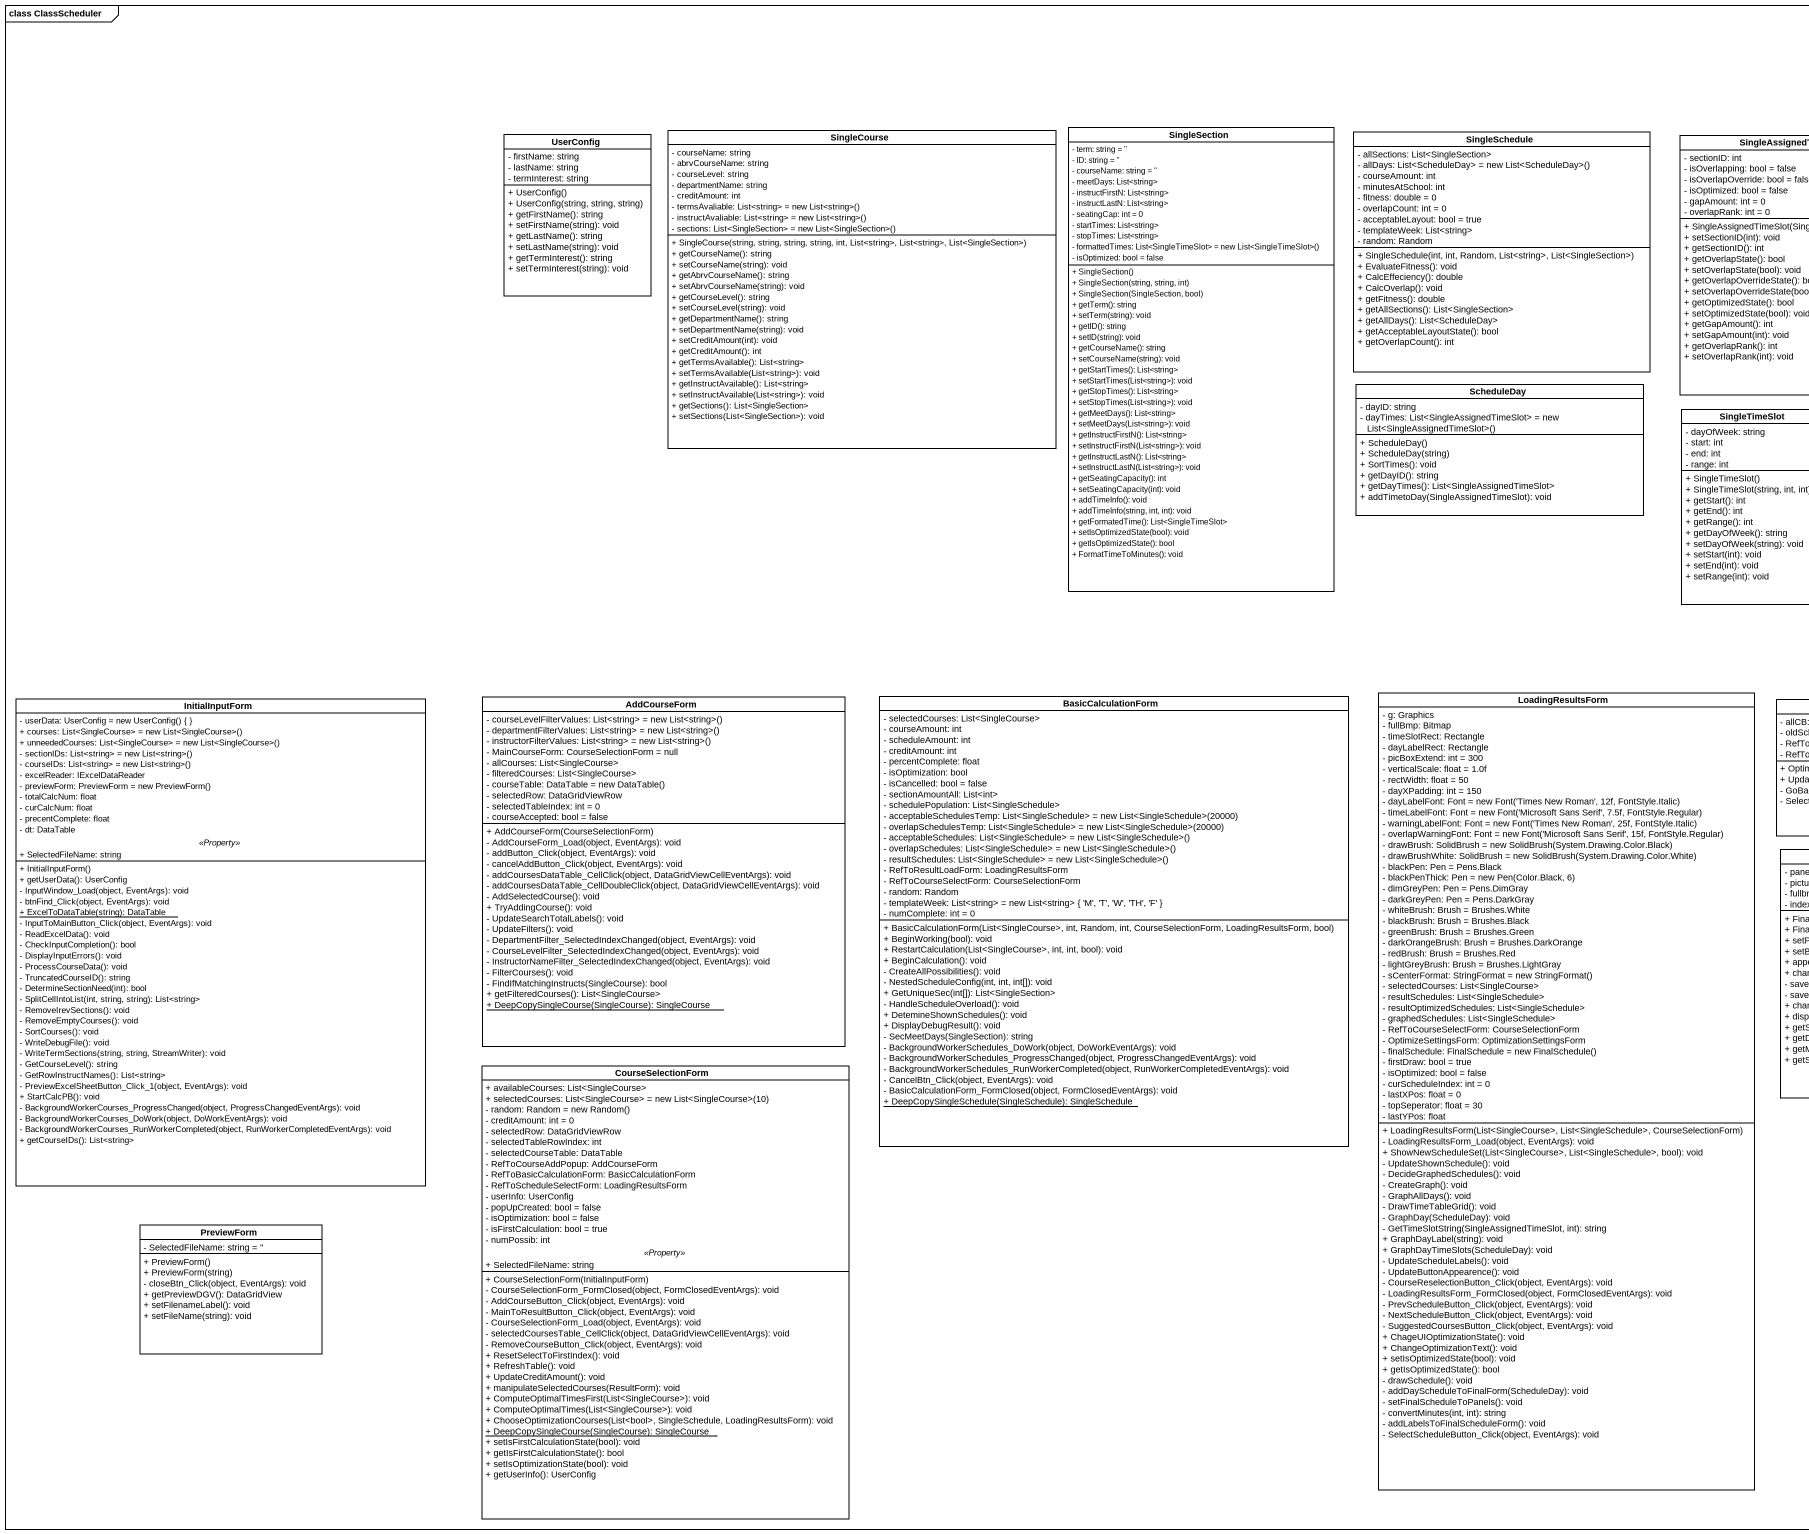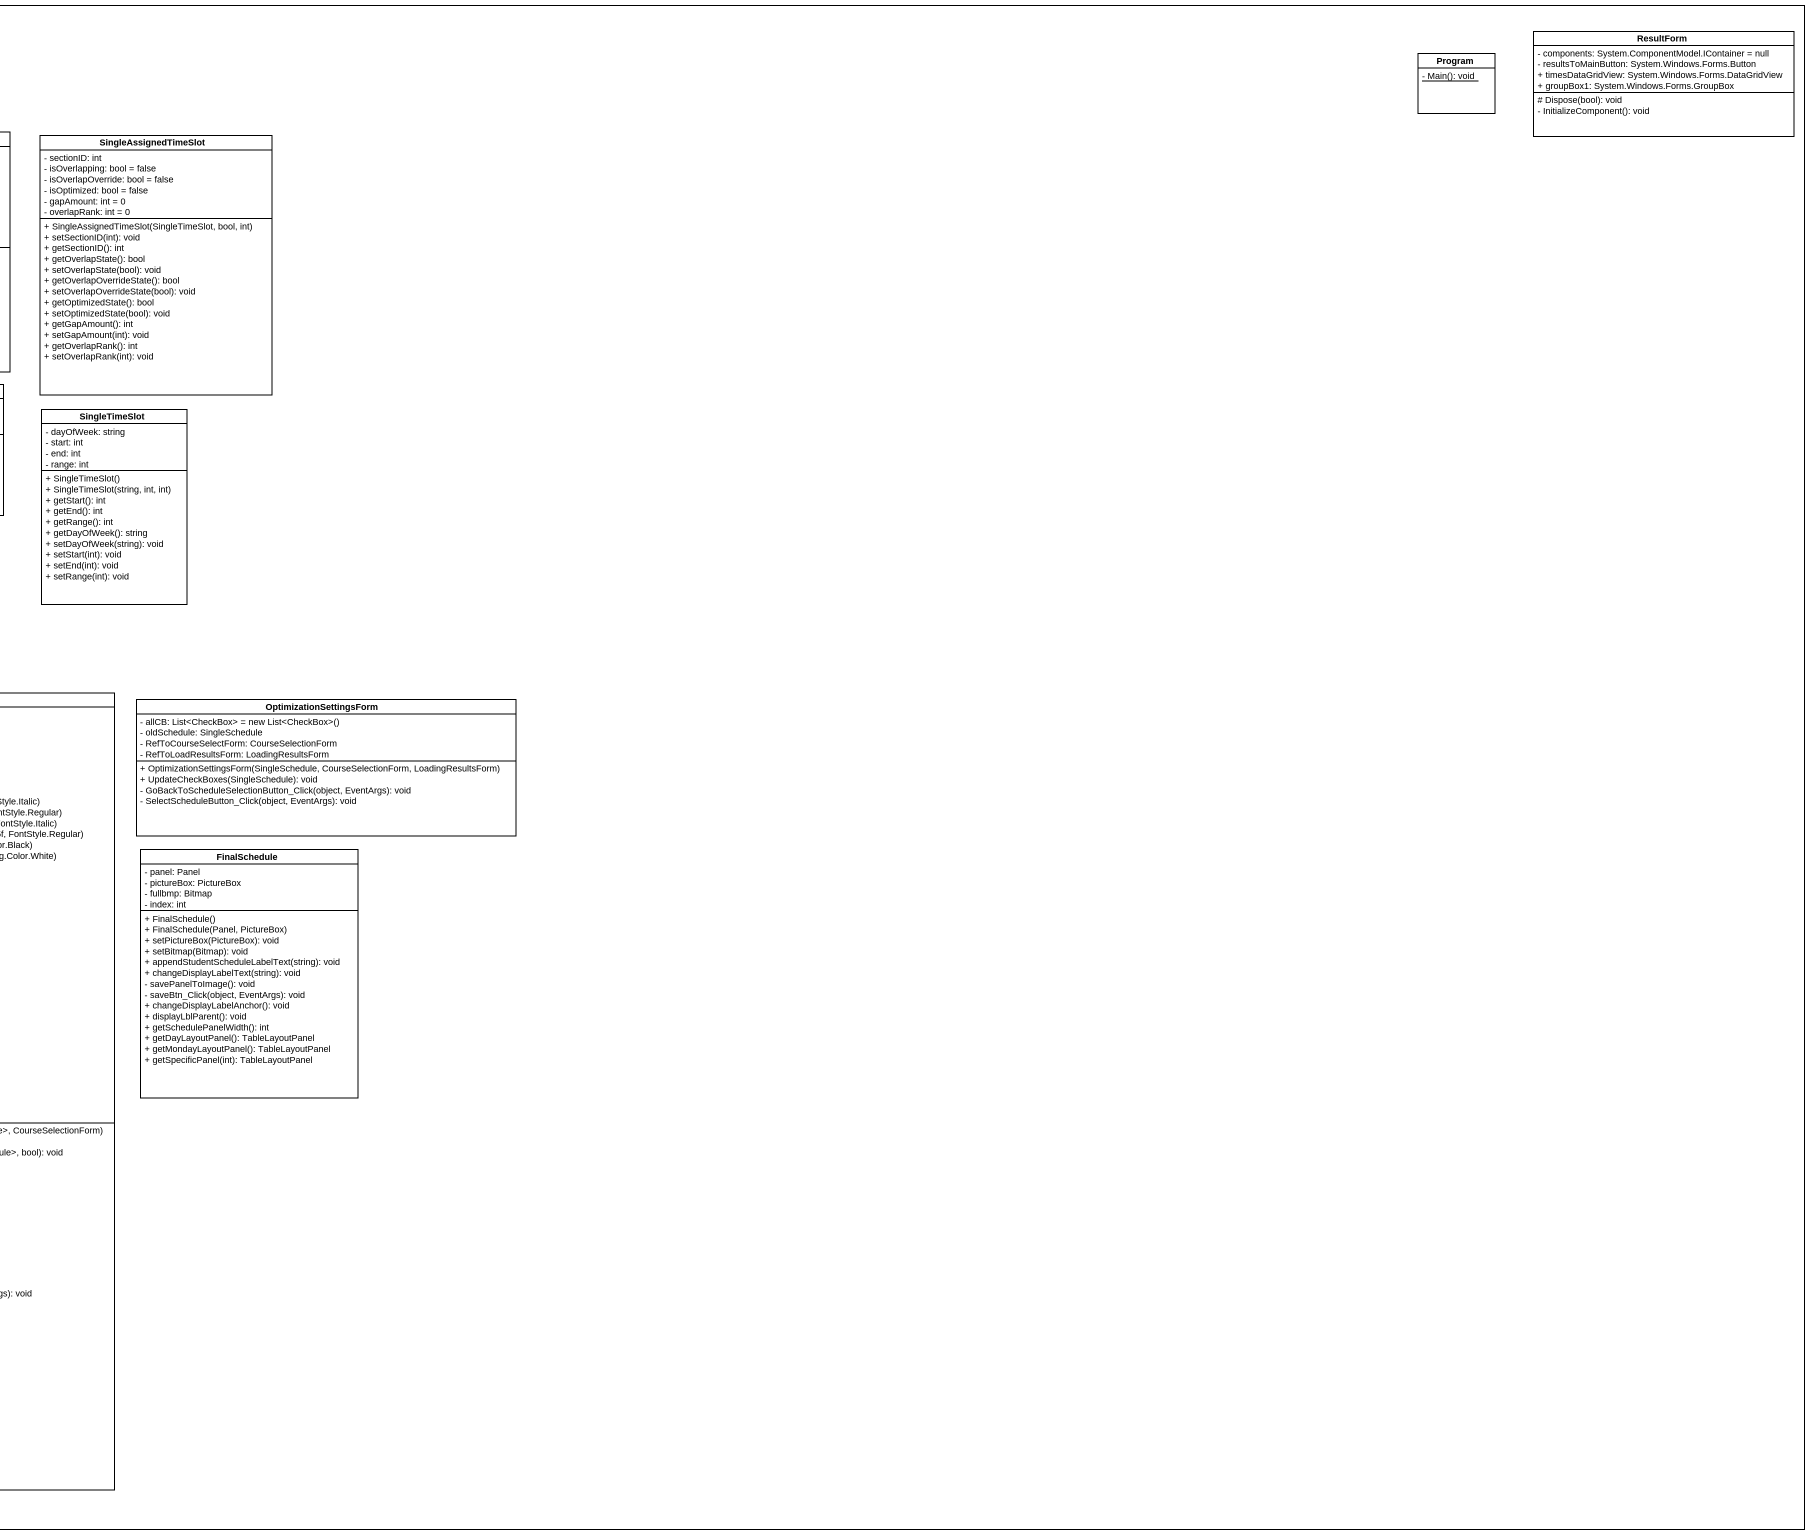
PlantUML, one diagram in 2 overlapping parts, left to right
@startuml
mainframe class ClassScheduler
hide circle
hide empty members
skinparam classAttributeIconSize 0
class ResultForm {
  - components: System.ComponentModel.IContainer = null
  - resultsToMainButton: System.Windows.Forms.Button
  + timesDataGridView: System.Windows.Forms.DataGridView
  + groupBox1: System.Windows.Forms.GroupBox
  # Dispose(bool): void
  - InitializeComponent(): void
}
class Program {
  {static} - Main(): void
}
class SingleSection {
  - term: string = ''
  - ID: string = ''
  - courseName: string = ''
  - meetDays: List<string>
  - instructFirstN: List<string>
  - instructLastN: List<string>
  - seatingCap: int = 0
  - startTimes: List<string>
  - stopTimes: List<string>
  {field} - formattedTimes: List<SingleTimeSlot> = new List<SingleTimeSlot>()
  - isOptimized: bool = false
  + SingleSection()
  + SingleSection(string, string, int)
  + SingleSection(SingleSection, bool)
  + getTerm(): string
  + setTerm(string): void
  + getID(): string
  + setID(string): void
  + getCourseName(): string
  + setCourseName(string): void
  + getStartTimes(): List<string>
  + setStartTimes(List<string>): void
  + getStopTimes(): List<string>
  + setStopTimes(List<string>): void
  + getMeetDays(): List<string>
  + setMeetDays(List<string>): void
  + getInstructFirstN(): List<string>
  + setInstructFirstN(List<string>): void
  + getInstructLastN(): List<string>
  + setInstructLastN(List<string>): void
  + getSeatingCapacity(): int
  + setSeatingCapacity(int): void
  + addTimeInfo(): void
  + addTimeInfo(string, int, int): void
  + getFormatedTime(): List<SingleTimeSlot>
  + setIsOptimizedState(bool): void
  + getIsOptimizedState(): bool
  + FormatTimeToMinutes(): void
}
class UserConfig {
  - firstName: string
  - lastName: string
  - termInterest: string
  + UserConfig()
  + UserConfig(string, string, string)
  + getFirstName(): string
  + setFirstName(string): void
  + getLastName(): string
  + setLastName(string): void
  + getTermInterest(): string
  + setTermInterest(string): void
}
class SingleCourse {
  - courseName: string
  - abrvCourseName: string
  - courseLevel: string
  - departmentName: string
  - creditAmount: int
  {field} - termsAvaliable: List<string> = new List<string>()
  {field} - instructAvaliable: List<string> = new List<string>()
  {field} - sections: List<SingleSection> = new List<SingleSection>()
  + SingleCourse(string, string, string, string, int, List<string>, List<string>, List<SingleSection>)
  + getCourseName(): string
  + setCourseName(string): void
  + getAbrvCourseName(): string
  + setAbrvCourseName(string): void
  + getCourseLevel(): string
  + setCourseLevel(string): void
  + getDepartmentName(): string
  + setDepartmentName(string): void
  + setCreditAmount(int): void
  + getCreditAmount(): int
  + getTermsAvailable(): List<string>
  + setTermsAvailable(List<string>): void
  + getInstructAvailable(): List<string>
  + setInstructAvailable(List<string>): void
  + getSections(): List<SingleSection>
  + setSections(List<SingleSection>): void
}
class SingleSchedule {
  - allSections: List<SingleSection>
  {field} - allDays: List<ScheduleDay> = new List<ScheduleDay>()
  - courseAmount: int
  - minutesAtSchool: int
  - fitness: double = 0
  - overlapCount: int = 0
  - acceptableLayout: bool = true
  - templateWeek: List<string>
  - random: Random
  + SingleSchedule(int, int, Random, List<string>, List<SingleSection>)
  + EvaluateFitness(): void
  + CalcEffeciency(): double
  + CalcOverlap(): void
  + getFitness(): double
  + getAllSections(): List<SingleSection>
  + getAllDays(): List<ScheduleDay>
  + getAcceptableLayoutState(): bool
  + getOverlapCount(): int
}
class SingleAssignedTimeSlot {
  - sectionID: int
  - isOverlapping: bool = false
  - isOverlapOverride: bool = false
  - isOptimized: bool = false
  - gapAmount: int = 0
  - overlapRank: int = 0
  + SingleAssignedTimeSlot(SingleTimeSlot, bool, int)
  + setSectionID(int): void
  + getSectionID(): int
  + getOverlapState(): bool
  + setOverlapState(bool): void
  + getOverlapOverrideState(): bool
  + setOverlapOverrideState(bool): void
  + getOptimizedState(): bool
  + setOptimizedState(bool): void
  + getGapAmount(): int
  + setGapAmount(int): void
  + getOverlapRank(): int
  + setOverlapRank(int): void
}
class ScheduleDay {
  - dayID: string
  {field} - dayTimes: List<SingleAssignedTimeSlot> = new List<SingleAssignedTimeSlot>()
  + ScheduleDay()
  + ScheduleDay(string)
  + SortTimes(): void
  + getDayID(): string
  + getDayTimes(): List<SingleAssignedTimeSlot>
  + addTimetoDay(SingleAssignedTimeSlot): void
}
class SingleTimeSlot {
  - dayOfWeek: string
  - start: int
  - end: int
  - range: int
  + SingleTimeSlot()
  + SingleTimeSlot(string, int, int)
  + getStart(): int
  + getEnd(): int
  + getRange(): int
  + getDayOfWeek(): string
  + setDayOfWeek(string): void
  + setStart(int): void
  + setEnd(int): void
  + setRange(int): void
}
class InitialInputForm {
  {field} - userData: UserConfig = new UserConfig() { }
  {field} + courses: List<SingleCourse> = new List<SingleCourse>()
  {field} + unneededCourses: List<SingleCourse> = new List<SingleCourse>()
  {field} - sectionIDs: List<string> = new List<string>()
  {field} - courseIDs: List<string> = new List<string>()
  - excelReader: IExcelDataReader
  {field} - previewForm: PreviewForm = new PreviewForm()
  - totalCalcNum: float
  - curCalcNum: float
  - precentComplete: float
  - dt: DataTable
  .. <<Property>> ..
  + SelectedFileName: string
  --
  + InitialInputForm()
  + getUserData(): UserConfig
  - InputWindow_Load(object, EventArgs): void
  - btnFind_Click(object, EventArgs): void
  {static} + ExcelToDataTable(string): DataTable
  - InputToMainButton_Click(object, EventArgs): void
  - ReadExcelData(): void
  - CheckInputCompletion(): bool
  - DisplayInputErrors(): void
  - ProcessCourseData(): void
  - TruncatedCourseID(): string
  - DetermineSectionNeed(int): bool
  - SplitCellIntoList(int, string, string): List<string>
  - RemoveIrevSections(): void
  - RemoveEmptyCourses(): void
  - SortCourses(): void
  - WriteDebugFile(): void
  - WriteTermSections(string, string, StreamWriter): void
  - GetCourseLevel(): string
  - GetRowInstructNames(): List<string>
  - PreviewExcelSheetButton_Click_1(object, EventArgs): void
  + StartCalcPB(): void
  - BackgroundWorkerCourses_ProgressChanged(object, ProgressChangedEventArgs): void
  - BackgroundWorkerCourses_DoWork(object, DoWorkEventArgs): void
  - BackgroundWorkerCourses_RunWorkerCompleted(object, RunWorkerCompletedEventArgs): void
  + getCourseIDs(): List<string>
}
class AddCourseForm {
  {field} - courseLevelFilterValues: List<string> = new List<string>()
  {field} - departmentFilterValues: List<string> = new List<string>()
  {field} - instructorFilterValues: List<string> = new List<string>()
  - MainCourseForm: CourseSelectionForm = null
  - allCourses: List<SingleCourse>
  - filteredCourses: List<SingleCourse>
  {field} - courseTable: DataTable = new DataTable()
  - selectedRow: DataGridViewRow
  - selectedTableIndex: int = 0
  - courseAccepted: bool = false
  + AddCourseForm(CourseSelectionForm)
  - AddCourseForm_Load(object, EventArgs): void
  - addButton_Click(object, EventArgs): void
  - cancelAddButton_Click(object, EventArgs): void
  - addCoursesDataTable_CellClick(object, DataGridViewCellEventArgs): void
  - addCoursesDataTable_CellDoubleClick(object, DataGridViewCellEventArgs): void
  - AddSelectedCourse(): void
  + TryAddingCourse(): void
  - UpdateSearchTotalLabels(): void
  - UpdateFilters(): void
  - DepartmentFilter_SelectedIndexChanged(object, EventArgs): void
  - CourseLevelFilter_SelectedIndexChanged(object, EventArgs): void
  - InstructorNameFilter_SelectedIndexChanged(object, EventArgs): void
  - FilterCourses(): void
  - FindIfMatchingInstructs(SingleCourse): bool
  + getFilteredCourses(): List<SingleCourse>
  {static} + DeepCopySingleCourse(SingleCourse): SingleCourse
}
class BasicCalculationForm {
  - selectedCourses: List<SingleCourse>
  - courseAmount: int
  - scheduleAmount: int
  - creditAmount: int
  - percentComplete: float
  - isOptimization: bool
  - isCancelled: bool = false
  - sectionAmountAll: List<int>
  - schedulePopulation: List<SingleSchedule>
  {field} - acceptableSchedulesTemp: List<SingleSchedule> = new List<SingleSchedule>(20000)
  {field} - overlapSchedulesTemp: List<SingleSchedule> = new List<SingleSchedule>(20000)
  {field} - acceptableSchedules: List<SingleSchedule> = new List<SingleSchedule>()
  {field} - overlapSchedules: List<SingleSchedule> = new List<SingleSchedule>()
  {field} - resultSchedules: List<SingleSchedule> = new List<SingleSchedule>()
  - RefToResultLoadForm: LoadingResultsForm
  - RefToCourseSelectForm: CourseSelectionForm
  - random: Random
  - templateWeek: List<string> = new List<string> { 'M', 'T', 'W', 'TH', 'F' }
  - numComplete: int = 0
  + BasicCalculationForm(List<SingleCourse>, int, Random, int, CourseSelectionForm, LoadingResultsForm, bool)
  + BeginWorking(bool): void
  + RestartCalculation(List<SingleCourse>, int, int, bool): void
  + BeginCalculation(): void
  - CreateAllPossibilities(): void
  - NestedScheduleConfig(int, int, int[]): void
  + GetUniqueSec(int[]): List<SingleSection>
  - HandleScheduleOverload(): void
  + DetemineShownSchedules(): void
  + DisplayDebugResult(): void
  - SecMeetDays(SingleSection): string
  - BackgroundWorkerSchedules_DoWork(object, DoWorkEventArgs): void
  - BackgroundWorkerSchedules_ProgressChanged(object, ProgressChangedEventArgs): void
  - BackgroundWorkerSchedules_RunWorkerCompleted(object, RunWorkerCompletedEventArgs): void
  - CancelBtn_Click(object, EventArgs): void
  - BasicCalculationForm_FormClosed(object, FormClosedEventArgs): void
  {static} + DeepCopySingleSchedule(SingleSchedule): SingleSchedule
}
class LoadingResultsForm {
  - g: Graphics
  - fullBmp: Bitmap
  - timeSlotRect: Rectangle
  - dayLabelRect: Rectangle
  - picBoxExtend: int = 300
  - verticalScale: float = 1.0f
  - rectWidth: float = 50
  - dayXPadding: int = 150
  {field} - dayLabelFont: Font = new Font('Times New Roman', 12f, FontStyle.Italic)
  {field} - timeLabelFont: Font = new Font('Microsoft Sans Serif', 7.5f, FontStyle.Regular)
  {field} - warningLabelFont: Font = new Font('Times New Roman', 25f, FontStyle.Italic)
  {field} - overlapWarningFont: Font = new Font('Microsoft Sans Serif', 15f, FontStyle.Regular)
  {field} - drawBrush: SolidBrush = new SolidBrush(System.Drawing.Color.Black)
  {field} - drawBrushWhite: SolidBrush = new SolidBrush(System.Drawing.Color.White)
  - blackPen: Pen = Pens.Black
  {field} - blackPenThick: Pen = new Pen(Color.Black, 6)
  - dimGreyPen: Pen = Pens.DimGray
  - darkGreyPen: Pen = Pens.DarkGray
  - whiteBrush: Brush = Brushes.White
  - blackBrush: Brush = Brushes.Black
  - greenBrush: Brush = Brushes.Green
  - darkOrangeBrush: Brush = Brushes.DarkOrange
  - redBrush: Brush = Brushes.Red
  - lightGreyBrush: Brush = Brushes.LightGray
  {field} - sCenterFormat: StringFormat = new StringFormat()
  - selectedCourses: List<SingleCourse>
  - resultSchedules: List<SingleSchedule>
  - resultOptimizedSchedules: List<SingleSchedule>
  - graphedSchedules: List<SingleSchedule>
  - RefToCourseSelectForm: CourseSelectionForm
  - OptimizeSettingsForm: OptimizationSettingsForm
  {field} - finalSchedule: FinalSchedule = new FinalSchedule()
  - firstDraw: bool = true
  - isOptimized: bool = false
  - curScheduleIndex: int = 0
  - lastXPos: float = 0
  - topSeperator: float = 30
  - lastYPos: float
  + LoadingResultsForm(List<SingleCourse>, List<SingleSchedule>, CourseSelectionForm)
  - LoadingResultsForm_Load(object, EventArgs): void
  + ShowNewScheduleSet(List<SingleCourse>, List<SingleSchedule>, bool): void
  - UpdateShownSchedule(): void
  - DecideGraphedSchedules(): void
  - CreateGraph(): void
  - GraphAllDays(): void
  - DrawTimeTableGrid(): void
  - GraphDay(ScheduleDay): void
  - GetTimeSlotString(SingleAssignedTimeSlot, int): string
  + GraphDayLabel(string): void
  + GraphDayTimeSlots(ScheduleDay): void
  - UpdateScheduleLabels(): void
  - UpdateButtonAppearence(): void
  - CourseReselectionButton_Click(object, EventArgs): void
  - LoadingResultsForm_FormClosed(object, FormClosedEventArgs): void
  - PrevScheduleButton_Click(object, EventArgs): void
  - NextScheduleButton_Click(object, EventArgs): void
  - SuggestedCoursesButton_Click(object, EventArgs): void
  + ChageUIOptimizationState(): void
  + ChangeOptimizationText(): void
  + setIsOptimizedState(bool): void
  + getIsOptimizedState(): bool
  - drawSchedule(): void
  - addDayScheduleToFinalForm(ScheduleDay): void
  - setFinalScheduleToPanels(): void
  - convertMinutes(int, int): string
  - addLabelsToFinalScheduleForm(): void
  - SelectScheduleButton_Click(object, EventArgs): void
}
class OptimizationSettingsForm {
  {field} - allCB: List<CheckBox> = new List<CheckBox>()
  - oldSchedule: SingleSchedule
  - RefToCourseSelectForm: CourseSelectionForm
  - RefToLoadResultsForm: LoadingResultsForm
  + OptimizationSettingsForm(SingleSchedule, CourseSelectionForm, LoadingResultsForm)
  + UpdateCheckBoxes(SingleSchedule): void
  - GoBackToScheduleSelectionButton_Click(object, EventArgs): void
  - SelectScheduleButton_Click(object, EventArgs): void
}
class FinalSchedule {
  - panel: Panel
  - pictureBox: PictureBox
  - fullbmp: Bitmap
  - index: int
  + FinalSchedule()
  + FinalSchedule(Panel, PictureBox)
  + setPictureBox(PictureBox): void
  + setBitmap(Bitmap): void
  + appendStudentScheduleLabelText(string): void
  + changeDisplayLabelText(string): void
  - savePanelToImage(): void
  - saveBtn_Click(object, EventArgs): void
  + changeDisplayLabelAnchor(): void
  + displayLblParent(): void
  + getSchedulePanelWidth(): int
  + getDayLayoutPanel(): TableLayoutPanel
  + getMondayLayoutPanel(): TableLayoutPanel
  + getSpecificPanel(int): TableLayoutPanel
}
class CourseSelectionForm {
  + availableCourses: List<SingleCourse>
  {field} + selectedCourses: List<SingleCourse> = new List<SingleCourse>(10)
  {field} - random: Random = new Random()
  - creditAmount: int = 0
  - selectedRow: DataGridViewRow
  - selectedTableRowIndex: int
  - selectedCourseTable: DataTable
  - RefToCourseAddPopup: AddCourseForm
  - RefToBasicCalculationForm: BasicCalculationForm
  - RefToScheduleSelectForm: LoadingResultsForm
  - userInfo: UserConfig
  - popUpCreated: bool = false
  - isOptimization: bool = false
  - isFirstCalculation: bool = true
  - numPossib: int
  .. <<Property>> ..
  + SelectedFileName: string
  --
  + CourseSelectionForm(InitialInputForm)
  - CourseSelectionForm_FormClosed(object, FormClosedEventArgs): void
  - AddCourseButton_Click(object, EventArgs): void
  - MainToResultButton_Click(object, EventArgs): void
  - CourseSelectionForm_Load(object, EventArgs): void
  - selectedCoursesTable_CellClick(object, DataGridViewCellEventArgs): void
  - RemoveCourseButton_Click(object, EventArgs): void
  + ResetSelectToFirstIndex(): void
  + RefreshTable(): void
  + UpdateCreditAmount(): void
  + manipulateSelectedCourses(ResultForm): void
  + ComputeOptimalTimesFirst(List<SingleCourse>): void
  + ComputeOptimalTimes(List<SingleCourse>): void
  + ChooseOptimizationCourses(List<bool>, SingleSchedule, LoadingResultsForm): void
  {static} + DeepCopySingleCourse(SingleCourse): SingleCourse
  + setIsFirstCalculationState(bool): void
  + getIsFirstCalculationState(): bool
  + setIsOptimizationState(bool): void
  + getUserInfo(): UserConfig
}
class PreviewForm {
  - SelectedFileName: string = ''
  + PreviewForm()
  + PreviewForm(string)
  - closeBtn_Click(object, EventArgs): void
  + getPreviewDGV(): DataGridView
  + setFilenameLabel(): void
  + setFileName(string): void
}
@enduml
